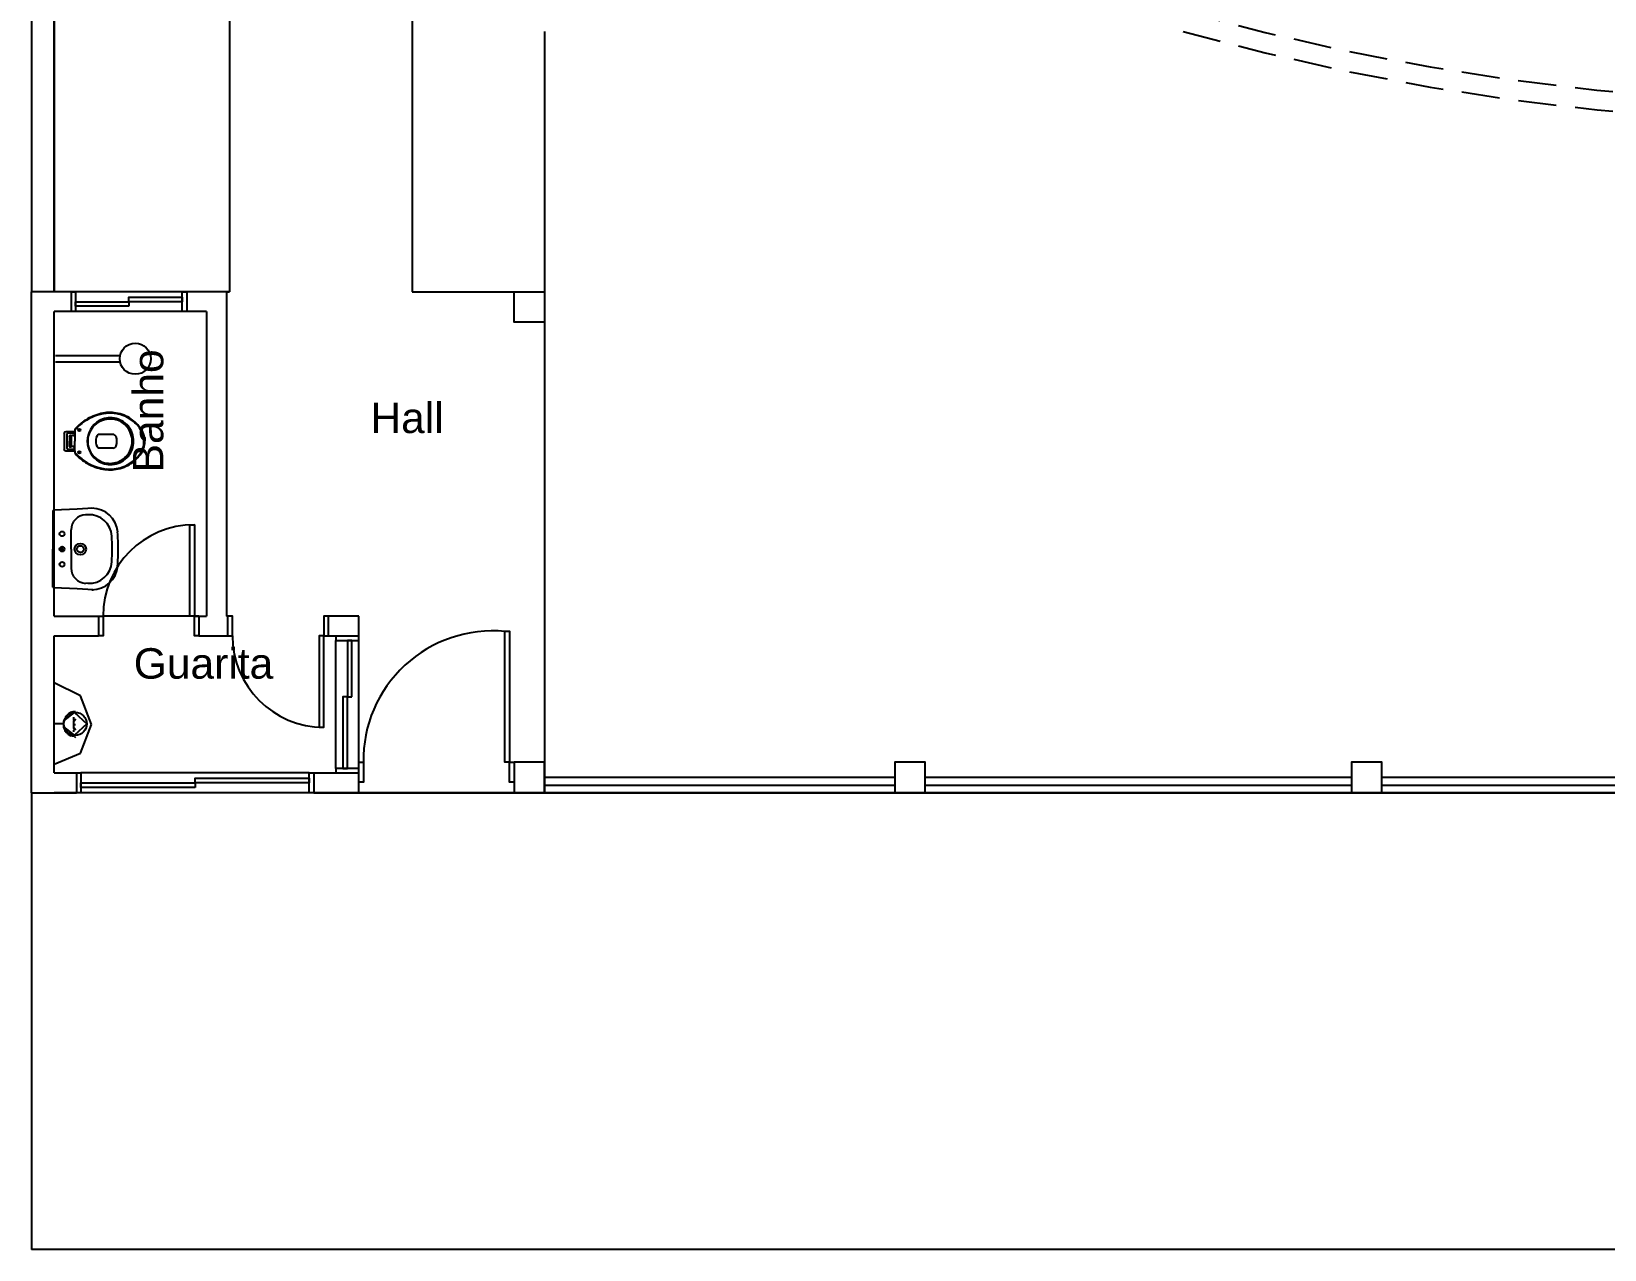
# Model space of a CAD drawing. Extents: x -120 to 1117, y 5 to 675.
# Drawn here: x -120.26 to -109.93, y 19.82 to 27.82 of the extents above; entities that cross this region are included whole.
import ezdxf
from ezdxf.enums import TextEntityAlignment as Align

# ---------------------------------------------------------------- set-up
doc = ezdxf.new("R2010")
doc.units = 0
doc.header["$MEASUREMENT"] = 0
doc.linetypes.add('HIDDEN', pattern=[0.375, 0.25, -0.125])
doc.layers.get('0').update_dxf_attribs({"linetype": 'CONTINUOUS'})
for name, color, linetype in [('janela-porta', 6, 'CONTINUOUS'), ('LINVISTA', 4, 'CONTINUOUS'), ('moveis', 253, 'CONTINUOUS'), ('muro', 6, 'CONTINUOUS'), ('parede', 2, 'CONTINUOUS'), ('piso', 4, 'CONTINUOUS'), ('projecao', 4, 'HIDDEN'), ('texto', 7, 'CONTINUOUS')]:
    doc.layers.add(name, color=color, linetype=linetype)
doc.styles.get("Standard").update_dxf_attribs({"font": 'arial.ttf'})

msp = doc.modelspace()

# ---------------------------------------------------------------- linework, layer by layer
for p, q in [((-119.939, 23.46), (-120.112, 23.545)), ((-119.867, 23.271), (-119.939, 23.46)), ((-120.003, 23.351), (-119.996, 23.354)), ((-119.996, 23.354), (-119.988, 23.356)), ((-119.988, 23.356), (-119.98, 23.357)), ((-119.98, 23.357), (-119.972, 23.357)), ((-119.972, 23.357), (-119.972, 23.357)), ((-120.112, 23.01), (-120.112, 23.345)), ((-120.05, 23.275), (-120.112, 23.275)), ((-120.05, 23.295), (-119.98, 23.349)), ((-120.05, 23.255), (-120.05, 23.295)), ((-120.05, 23.28), (-120.048, 23.289)), ((-120.049, 23.254), (-120.05, 23.262)), ((-119.98, 23.201), (-120.05, 23.255)), ((-120.047, 23.246), (-120.049, 23.254)), ((-120.048, 23.289), (-120.047, 23.297)), ((-120.047, 23.297), (-120.044, 23.305)), ((-120.044, 23.305), (-120.041, 23.313)), ((-120.041, 23.313), (-120.037, 23.32)), ((-120.037, 23.32), (-120.033, 23.326)), ((-120.033, 23.326), (-120.028, 23.332)), ((-120.028, 23.332), (-120.022, 23.338)), ((-120.022, 23.338), (-120.017, 23.343)), ((-120.017, 23.343), (-120.01, 23.347)), ((-120.01, 23.347), (-120.003, 23.351)), ((-119.985, 23.271), (-119.972, 23.271)), ((-119.98, 23.349), (-119.899, 23.275)), ((-119.899, 23.275), (-119.98, 23.201)), ((-119.939, 23.083), (-119.867, 23.271)), ((-120.044, 23.239), (-120.047, 23.246)), ((-120.041, 23.232), (-120.044, 23.239)), ((-120.038, 23.225), (-120.041, 23.232)), ((-120.033, 23.219), (-120.038, 23.225)), ((-120.029, 23.214), (-120.033, 23.219)), ((-120.029, 23.214), (-120.019, 23.205)), ((-120.013, 23.201), (-120.019, 23.205)), ((-120.013, 23.201), (-120.001, 23.196)), ((-119.993, 23.195), (-120.001, 23.196)), ((-119.987, 23.194), (-119.993, 23.195)), ((-119.98, 23.193), (-119.987, 23.194)), ((-119.98, 23.193), (-119.972, 23.185)), ((-120.112, 23.01), (-119.939, 23.083))]:
    msp.add_line(p, q)
msp.add_lwpolyline([(-119.985, 23.32), (-119.985, 23.303), (-119.972, 23.303), (-119.98, 23.295), (-119.985, 23.295), (-119.985, 23.271), (-119.98, 23.271), (-119.985, 23.263), (-119.985, 23.247), (-119.98, 23.247), (-119.972, 23.239), (-119.98, 23.239), (-119.985, 23.23), (-119.985, 23.222)])
msp.add_circle((-119.974, 23.275), 0.0753)
at = {"layer": 'janela-porta'}
for p, q in [((-119.272, 26.113), (-119.972, 26.113)), ((-119.272, 25.983), (-119.972, 25.983)), ((-118.262, 22.983), (-118.262, 23.823)), ((-118.112, 22.983), (-118.112, 23.823)), ((-118.437, 22.953), (-119.937, 22.953)), ((-118.437, 22.823), (-119.937, 22.823))]:
    msp.add_line(p, q, dxfattribs=at)
for points in [[(-120.002, 26.113), (-119.972, 26.113), (-119.972, 25.983), (-120.002, 25.983)], [(-119.242, 25.983), (-119.272, 25.983), (-119.272, 26.113), (-119.242, 26.113)], [(-119.822, 23.983), (-119.792, 23.983), (-119.792, 23.853), (-119.822, 23.853)], [(-119.162, 23.853), (-119.192, 23.853), (-119.192, 23.983), (-119.162, 23.983)], [(-118.972, 23.853), (-118.942, 23.853), (-118.942, 23.983), (-118.972, 23.983)], [(-118.312, 23.983), (-118.342, 23.983), (-118.342, 23.853), (-118.312, 23.853)], [(-118.262, 23.853), (-118.262, 23.823), (-118.112, 23.823), (-118.112, 23.853)], [(-119.967, 22.953), (-119.937, 22.953), (-119.937, 22.823), (-119.967, 22.823)], [(-118.407, 22.823), (-118.437, 22.823), (-118.437, 22.953), (-118.407, 22.953)], [(-118.112, 22.953), (-118.112, 22.983), (-118.262, 22.983), (-118.262, 22.953)]]:
    msp.add_lwpolyline(points, dxfattribs=at)
for points in [[(-119.622, 26.018), (-119.972, 26.018), (-119.972, 26.048), (-119.622, 26.048), (-119.622, 26.018)], [(-119.272, 26.048), (-119.622, 26.048), (-119.622, 26.078), (-119.272, 26.078), (-119.272, 26.048)], [(-119.192, 23.983), (-119.222, 23.983), (-119.222, 24.583), (-119.192, 24.583), (-119.192, 23.983)], [(-118.342, 23.853), (-118.372, 23.853), (-118.372, 23.253), (-118.342, 23.253), (-118.342, 23.853)], [(-118.157, 23.453), (-118.157, 23.823), (-118.187, 23.823), (-118.187, 23.453), (-118.157, 23.453)], [(-118.187, 22.983), (-118.187, 23.453), (-118.217, 23.453), (-118.217, 22.983), (-118.187, 22.983)], [(-119.187, 22.858), (-119.937, 22.858), (-119.937, 22.888), (-119.187, 22.888), (-119.187, 22.858)], [(-118.437, 22.888), (-119.187, 22.888), (-119.187, 22.918), (-118.437, 22.918), (-118.437, 22.888)]]:
    msp.add_lwpolyline(points, close=True, dxfattribs=at)
at = {"layer": 'janela-porta', "color": 6, "linetype": 'Continuous'}
msp.add_lwpolyline([(-117.122, 23.023), (-117.152, 23.023), (-117.152, 23.883), (-117.122, 23.883), (-117.122, 23.023)], close=True, dxfattribs=at)
for points in [[(-118.112, 23.023), (-118.082, 23.023), (-118.082, 22.893), (-118.112, 22.893)], [(-117.092, 22.893), (-117.122, 22.893), (-117.122, 23.023), (-117.092, 23.023)]]:
    msp.add_lwpolyline(points, dxfattribs=at)
at = {"layer": 'janela-porta'}
for centre, start, end in [((-119.192, 23.983), 90, 180), ((-118.342, 23.853), 180, 270)]:
    msp.add_arc(centre, 0.6, start, end, dxfattribs=at)
at = {"layer": 'janela-porta', "color": 6, "linetype": 'Continuous'}
msp.add_arc((-117.232, 23.036), 0.85, 84.599, 180.9233, dxfattribs=at)
at = {"layer": 'LINVISTA'}
for points in [[(-114.592, 22.923), (-116.892, 22.923), (-116.892, 22.873), (-114.592, 22.873)], [(-111.592, 22.923), (-114.392, 22.923)], [(-114.392, 22.873), (-111.592, 22.873)], [(-108.592, 22.923), (-111.392, 22.923)], [(-111.392, 22.873), (-108.592, 22.873)]]:
    msp.add_lwpolyline(points, dxfattribs=at)
at = {"layer": 'moveis'}
for p, q in [((-119.68, 25.693), (-120.105, 25.693)), ((-120.105, 25.653), (-119.68, 25.653)), ((-120.048, 25.183), (-120.048, 25.132)), ((-120.048, 25.132), (-120.048, 25.08)), ((-119.978, 25.194), (-120.036, 25.194)), ((-120.03, 25.177), (-120.03, 25.132)), ((-120.03, 25.132), (-120.03, 25.087)), ((-119.978, 25.184), (-120.022, 25.184)), ((-120.013, 25.163), (-120.013, 25.132)), ((-120.013, 25.1), (-120.013, 25.132)), ((-120.002, 25.167), (-120.002, 25.132)), ((-120.002, 25.132), (-120.002, 25.096)), ((-119.986, 25.168), (-119.997, 25.168)), ((-119.978, 25.206), (-119.978, 25.201)), ((-119.978, 25.201), (-119.978, 25.194)), ((-119.978, 25.194), (-119.978, 25.132)), ((-119.978, 25.069), (-119.978, 25.132)), ((-119.728, 25.176), (-119.824, 25.176)), ((-120.036, 25.069), (-119.978, 25.069)), ((-120.022, 25.079), (-119.978, 25.079)), ((-119.986, 25.096), (-119.997, 25.096)), ((-119.978, 25.069), (-119.978, 25.062)), ((-119.978, 25.062), (-119.978, 25.057)), ((-119.824, 25.087), (-119.728, 25.087)), ((-120.121, 24.673), (-120.121, 24.423)), ((-119.961, 24.686), (-120.116, 24.678)), ((-119.857, 24.691), (-119.961, 24.686)), ((-119.891, 24.649), (-119.906, 24.648)), ((-120.001, 24.423), (-120.001, 24.549)), ((-120.121, 24.174), (-120.121, 24.423)), ((-120.071, 24.423), (-120.051, 24.423)), ((-120.061, 24.413), (-120.061, 24.433)), ((-120.001, 24.423), (-120.001, 24.298)), ((-119.891, 24.198), (-119.906, 24.199)), ((-119.961, 24.161), (-120.116, 24.169)), ((-119.857, 24.156), (-119.961, 24.161)), ((-119.865, 24.156), (-119.857, 24.156))]:
    msp.add_line(p, q, dxfattribs=at)
for centre, radius in [((-119.58, 25.673), 0.102), ((-119.948, 25.205), 0.0075), ((-119.948, 25.059), 0.0075), ((-120.061, 24.523), 0.016), ((-120.061, 24.423), 0.016), ((-119.941, 24.423), 0.0375), ((-119.941, 24.423), 0.0225), ((-120.061, 24.323), 0.016)]:
    msp.add_circle(centre, radius, dxfattribs=at)
for centre, radius, start, end in [((-119.748, 25.077), 0.243, 82.9547, 106.7622), ((-119.748, 25.077), 0.239, 82.9494, 95.7593), ((-119.746, 25.072), 0.248, 58.9269, 83.517), ((-119.968, 25.206), 0.0102, 134.7561, 181.6914), ((-119.737, 24.999), 0.316, 124.4641, 139.2454), ((-119.737, 24.999), 0.32, 124.4619, 138.0521), ((-119.73, 24.986), 0.335, 105.2525, 124.1524), ((-119.73, 24.986), 0.331, 97.2935, 124.1503), ((-119.742, 25.131), 0.154, 119.6559, 179.7512), ((-119.746, 25.132), 0.146, 119.9114, 180.1122), ((-119.745, 25.139), 0.146, 79.5544, 120.2981), ((-119.746, 25.132), 0.145, 78.9336, 119.8052), ((-119.746, 25.072), 0.244, 58.9326, 83.5222), ((-119.745, 25.128), 0.157, 41.2224, 79.972), ((-119.745, 25.134), 0.144, 43.0735, 79.1921), ((-119.743, 25.133), 0.142, 359.3364, 43.7716), ((-119.744, 25.132), 0.153, 359.9453, 40.6637), ((-119.759, 25.056), 0.264, 38.1702, 58.3139), ((-119.759, 25.056), 0.268, 38.1603, 58.3191), ((-119.667, 25.132), 0.144, 359.8718, 36.98), ((-119.667, 25.132), 0.149, 359.8718, 36.9981), ((-120.037, 25.182), 0.0118, 88.701, 176.3198), ((-120.022, 25.177), 0.00728, 88.275, 181.725), ((-120.007, 25.163), 0.00666, 143.8977, 182.0428), ((-120.008, 25.163), 0.00592, 112.5984, 136.064), ((-120.006, 25.156), 0.0131, 70.3418, 109.3875), ((-119.996, 25.179), 0.0119, 245.9796, 265.9479), ((-119.987, 25.176), 0.00832, 272.0149, 355.282), ((-119.969, 25.2), 0.00945, 141.3484, 173.012), ((-119.742, 25.132), 0.154, 180.2488, 240.3441), ((-119.746, 25.131), 0.146, 179.8878, 240.0886), ((-119.772, 25.132), 0.0683, 139.3118, 220.6882), ((-119.728, 25.152), 0.0241, 23.5104, 90.8905), ((-119.785, 25.132), 0.0846, 339.2223, 20.7777), ((-119.743, 25.13), 0.142, 316.2284, 0.6636), ((-119.744, 25.131), 0.153, 319.3363, 0.0547), ((-119.667, 25.131), 0.144, 323.02, 0.1282), ((-119.667, 25.131), 0.149, 323.0019, 0.1282), ((-120.037, 25.081), 0.0118, 183.6802, 271.299), ((-120.022, 25.086), 0.00728, 178.275, 271.725), ((-120.007, 25.1), 0.00666, 177.9572, 216.1023), ((-120.008, 25.1), 0.00592, 223.936, 247.4017), ((-120.006, 25.107), 0.0131, 250.6125, 289.6581), ((-119.996, 25.084), 0.0119, 94.0521, 114.0204), ((-119.987, 25.087), 0.00832, 4.718, 87.9851), ((-119.969, 25.063), 0.00945, 186.988, 218.6516), ((-119.968, 25.057), 0.0102, 178.3086, 225.2439), ((-119.737, 25.264), 0.316, 220.7546, 235.5359), ((-119.737, 25.264), 0.32, 221.9479, 235.5381), ((-119.746, 25.131), 0.145, 240.1948, 281.0664), ((-119.728, 25.111), 0.0241, 269.1095, 336.4896), ((-119.745, 25.13), 0.144, 280.8079, 316.9265), ((-119.745, 25.135), 0.157, 280.028, 318.7776), ((-119.759, 25.207), 0.264, 301.6861, 321.8298), ((-119.759, 25.207), 0.268, 301.6809, 321.8397), ((-119.73, 25.277), 0.335, 235.8477, 254.7475), ((-119.73, 25.277), 0.331, 235.8497, 262.7065), ((-119.745, 25.124), 0.146, 239.7019, 280.4456), ((-119.748, 25.187), 0.243, 253.2378, 277.0453), ((-119.748, 25.187), 0.239, 264.2407, 277.0506), ((-119.746, 25.192), 0.244, 276.4778, 301.0674), ((-119.746, 25.192), 0.248, 276.483, 301.0731), ((-120.116, 24.673), 0.005, 92.9418, 180), ((-119.901, 24.549), 0.1, 92.9418, 180), ((-119.884, 24.499), 0.15, 3.7164, 92.9418), ((-119.865, 24.521), 0.17, 4.6981, 90), ((-121.052, 24.423), 1.32, 0, 3.7164), ((-121.052, 24.423), 1.36, 0, 4.6981), ((-121.052, 24.423), 1.32, 356.2836, 0), ((-121.052, 24.423), 1.36, 355.3019, 0), ((-119.901, 24.298), 0.1, 180, 267.0582), ((-119.884, 24.348), 0.15, 267.0582, 356.2836), ((-119.865, 24.326), 0.17, 270, 355.3019), ((-120.116, 24.174), 0.005, 180, 267.0582)]:
    msp.add_arc(centre, radius, start, end, dxfattribs=at)
at = {"layer": 'muro'}
for p, q in [((-120.262, 40.643), (-120.262, 26.113)), ((-120.112, 40.643), (-120.112, 26.113))]:
    msp.add_line(p, q, dxfattribs=at)
at = {"layer": 'parede'}
for p, q in [((-120.262, 22.823), (-120.262, 26.113)), ((-120.002, 26.113), (-120.262, 26.113)), ((-120.002, 26.113), (-120.002, 25.983)), ((-118.982, 26.113), (-119.242, 26.113)), ((-119.242, 26.113), (-119.242, 25.983)), ((-118.982, 26.113), (-118.982, 23.983)), ((-120.112, 23.983), (-120.112, 25.983)), ((-120.002, 25.983), (-120.112, 25.983)), ((-119.112, 25.983), (-119.242, 25.983)), ((-119.112, 25.983), (-119.112, 23.983)), ((-120.112, 23.983), (-119.822, 23.983)), ((-119.822, 23.983), (-119.822, 23.853)), ((-119.162, 23.983), (-119.112, 23.983)), ((-119.162, 23.983), (-119.162, 23.853)), ((-118.972, 23.983), (-118.982, 23.983)), ((-118.972, 23.853), (-118.972, 23.983)), ((-118.112, 23.983), (-118.312, 23.983)), ((-118.312, 23.853), (-118.312, 23.983)), ((-118.112, 23.853), (-118.112, 23.983)), ((-120.112, 22.953), (-120.112, 23.853)), ((-120.112, 23.853), (-119.822, 23.853)), ((-119.162, 23.853), (-118.972, 23.853)), ((-118.312, 23.853), (-118.262, 23.853)), ((-118.262, 23.853), (-118.112, 23.853)), ((-120.112, 22.953), (-119.967, 22.953)), ((-119.967, 22.953), (-119.967, 22.823)), ((-118.407, 22.953), (-118.262, 22.953)), ((-118.407, 22.953), (-118.407, 22.823)), ((-118.262, 22.953), (-118.112, 22.953)), ((-118.112, 22.823), (-118.112, 22.953)), ((-120.262, 22.823), (-119.967, 22.823)), ((-118.407, 22.823), (-118.112, 22.823))]:
    msp.add_line(p, q, dxfattribs=at)
for points in [[(-116.892, 26.113), (-116.892, 25.913), (-117.092, 25.913), (-117.092, 26.113), (-116.892, 26.113)], [(-116.892, 22.823), (-116.892, 23.023), (-117.092, 23.023), (-117.092, 22.823), (-116.892, 22.823)], [(-114.392, 22.823), (-114.392, 23.023), (-114.592, 23.023), (-114.592, 22.823), (-114.392, 22.823)], [(-111.392, 22.823), (-111.392, 23.023), (-111.592, 23.023), (-111.592, 22.823), (-111.392, 22.823)]]:
    msp.add_lwpolyline(points, close=True, dxfattribs=at)
at = {"layer": 'piso'}
for p, q in [((-118.962, 40.643), (-118.962, 26.113)), ((-117.762, 40.643), (-117.762, 26.113)), ((-116.892, 27.823), (-116.892, 22.823)), ((-118.982, 26.113), (-118.962, 26.113)), ((-117.762, 26.113), (-116.892, 26.113)), ((-119.162, 23.983), (-119.792, 23.983)), ((-120.262, 22.823), (-120.262, 19.823)), ((-105.412, 22.823), (-120.112, 22.823)), ((-118.112, 22.823), (-96.392, 22.823)), ((-96.262, 19.823), (-120.262, 19.823))]:
    msp.add_line(p, q, dxfattribs=at)
msp.add_lwpolyline([(-118.962, 26.113), (-120.112, 26.113), (-120.112, 40.643), (-118.962, 40.643)], close=True, dxfattribs=at)
at = {"layer": 'projecao'}
for radius, start, end in [(16.084, 254.2348, 285.7652), (16.214, 254.3644, 285.6356)]:
    msp.add_arc((-108.327, 43.437), radius, start, end, dxfattribs=at)

# ---------------------------------------------------------------- texts
at = {"layer": 'texto'}
msp.add_text('Banho', height=0.2, rotation=90, dxfattribs=at).set_placement((-119.336, 25.331), align=Align.BOTTOM_CENTER)
for s, p in [('Hall', (-117.795, 25.125)), ('Guarita', (-119.132, 23.512))]:
    msp.add_text(s, height=0.2, dxfattribs=at).set_placement(p, align=Align.BOTTOM_CENTER)

doc.saveas('drawing.dxf')
